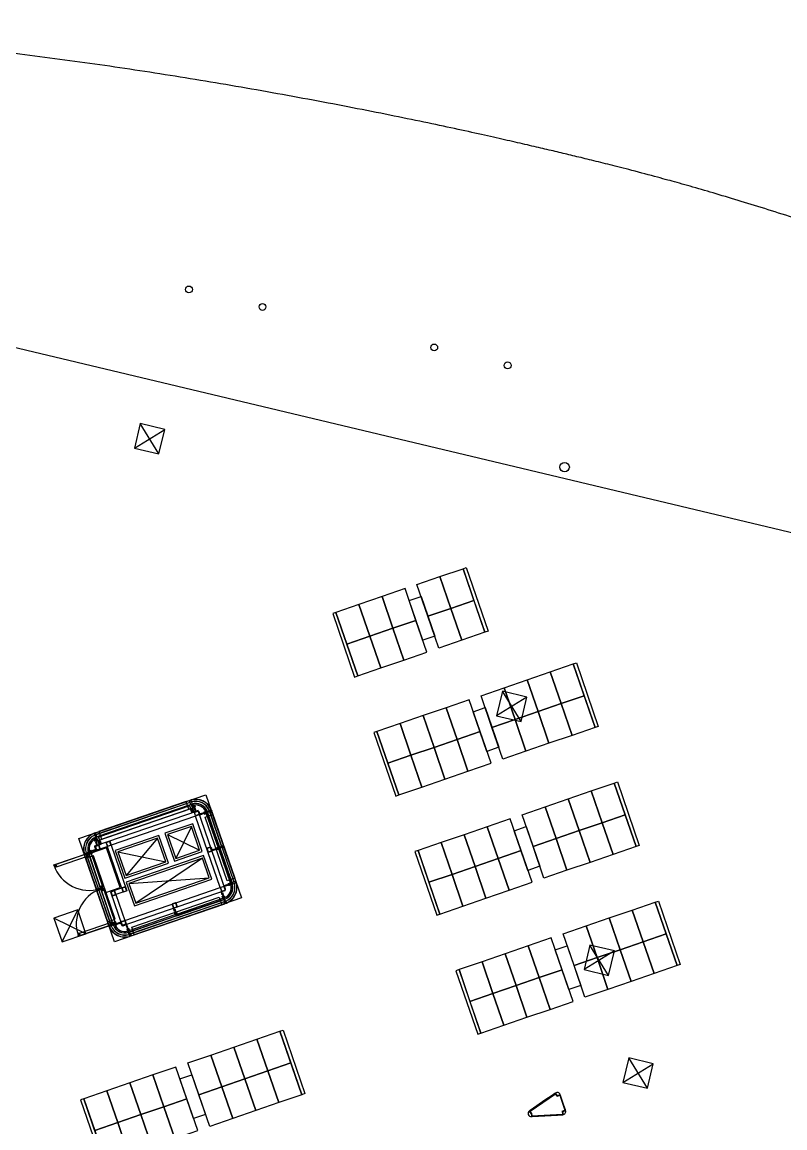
# Model space of a CAD drawing. Extents: x 809431 to 809707, y 818703 to 819368.
# Drawn here: x 809449.62 to 809467.78, y 819341.69 to 819368.03 of the extents above; entities that cross this region are included whole.
import ezdxf

# ---------------------------------------------------------------- set-up
doc = ezdxf.new("R2010")
doc.units = 0
for name, color, linetype in [('1', 7, 'Continuous'), ('A-G26_JG10-G-FramStel', 7, 'Continuous'), ('Fix Furn', 7, 'Continuous'), ('MAJ062__', 7, 'Continuous'), ('MAJ082__', 7, 'Continuous'), ('MAJ221__', 7, 'Continuous'), ('MAJ230__', 7, 'Continuous'), ('MAJ292__', 7, 'Continuous'), ('MAJ430_B', 7, 'Continuous'), ('MAJ430_R', 7, 'Continuous'), ('MAJ570__', 7, 'Continuous'), ('MAJ610__', 7, 'Continuous'), ('MAJ630__', 7, 'Continuous'), ('MAJ724__', 7, 'Continuous'), ('MAJ971__', 7, 'Continuous'), ('OTC-LTC Hatch Arrival Concourse (Circulation) O2', 7, 'Continuous')]:
    doc.layers.add(name, color=color, linetype=linetype)

# ---------------------------------------------------------------- blocks, each defined once
blk = doc.blocks.new('8-Seater')
at = {"layer": 'Fix Furn'}
for points in [[(316.683, 206.688), (316.683, 206.608), (315.083, 206.608), (315.083, 206.688)], [(315.883, 206.608), (315.883, 206.028), (315.083, 206.028), (315.083, 206.608)], [(316.683, 206.608), (316.683, 206.028), (315.883, 206.028), (315.883, 206.608)], [(315.883, 206.028), (315.883, 205.448), (315.083, 205.448), (315.083, 206.028)], [(316.683, 206.028), (316.683, 205.448), (315.883, 205.448), (315.883, 206.028)], [(315.883, 205.448), (315.883, 204.868), (315.083, 204.868), (315.083, 205.448)], [(316.683, 205.448), (316.683, 204.868), (315.883, 204.868), (315.883, 205.448)], [(315.883, 204.868), (315.883, 204.288), (315.083, 204.288), (315.083, 204.868)], [(316.683, 204.868), (316.683, 204.288), (315.883, 204.288), (315.883, 204.868)], [(316.383, 203.988), (315.383, 203.988), (315.383, 204.288), (316.383, 204.288)], [(315.883, 203.408), (315.883, 203.988), (315.083, 203.988), (315.083, 203.408)], [(316.683, 203.408), (316.683, 203.988), (315.883, 203.988), (315.883, 203.408)], [(315.883, 202.828), (315.883, 203.408), (315.083, 203.408), (315.083, 202.828)], [(316.683, 202.828), (316.683, 203.408), (315.883, 203.408), (315.883, 202.828)], [(315.883, 202.248), (315.883, 202.828), (315.083, 202.828), (315.083, 202.248)], [(316.683, 202.248), (316.683, 202.828), (315.883, 202.828), (315.883, 202.248)], [(315.883, 201.668), (315.883, 202.248), (315.083, 202.248), (315.083, 201.668)], [(316.683, 201.668), (316.683, 202.248), (315.883, 202.248), (315.883, 201.668)], [(316.683, 201.588), (316.683, 201.668), (315.083, 201.668), (315.083, 201.588)]]:
    blk.add_lwpolyline(points, close=True, dxfattribs=at)
blk = doc.blocks.new('2x5-Seater')
at = {"layer": 'Fix Furn'}
for points in [[(238.683, 161.455), (238.683, 161.375), (237.083, 161.375), (237.083, 161.455)], [(237.883, 161.375), (237.883, 160.795), (237.083, 160.795), (237.083, 161.375)], [(238.683, 161.375), (238.683, 160.795), (237.883, 160.795), (237.883, 161.375)], [(237.883, 160.795), (237.883, 160.215), (237.083, 160.215), (237.083, 160.795)], [(238.683, 160.795), (238.683, 160.215), (237.883, 160.215), (237.883, 160.795)], [(238.383, 159.915), (237.383, 159.915), (237.383, 160.215), (238.383, 160.215)], [(237.883, 159.335), (237.883, 159.915), (237.083, 159.915), (237.083, 159.335)], [(238.683, 159.335), (238.683, 159.915), (237.883, 159.915), (237.883, 159.335)], [(237.883, 158.755), (237.883, 159.335), (237.083, 159.335), (237.083, 158.755)], [(238.683, 158.755), (238.683, 159.335), (237.883, 159.335), (237.883, 158.755)], [(237.883, 158.175), (237.883, 158.755), (237.083, 158.755), (237.083, 158.175)], [(238.683, 158.175), (238.683, 158.755), (237.883, 158.755), (237.883, 158.175)], [(238.683, 158.095), (238.683, 158.175), (237.083, 158.175), (237.083, 158.095)]]:
    blk.add_lwpolyline(points, close=True, dxfattribs=at)

msp = doc.modelspace()

# ---------------------------------------------------------------- linework, layer by layer
at = {"layer": '1'}
for p, q in [((809461.718, 819342.088), (809462.32, 819342.501)), ((809462.32, 819342.501), (809462.329, 819342.506)), ((809462.359, 819342.445), (809462.32, 819342.501)), ((809462.326, 819342.492), (809462.341, 819342.47)), ((809462.362, 819342.457), (809462.329, 819342.506)), ((809462.359, 819342.445), (809462.422, 819342.467)), ((809462.362, 819342.457), (809462.419, 819342.476)), ((809462.385, 819342.465), (809462.377, 819342.462)), ((809462.385, 819342.465), (809462.377, 819342.462)), ((809462.411, 819342.474), (809462.419, 819342.476)), ((809462.411, 819342.474), (809462.419, 819342.476)), ((809462.422, 819342.467), (809462.419, 819342.476)), ((809462.422, 819342.467), (809462.546, 819342.108)), ((809461.718, 819342.088), (809461.71, 819342.082)), ((809461.744, 819342.033), (809461.71, 819342.082)), ((809461.754, 819342.036), (809461.718, 819342.088)), ((809461.744, 819342.033), (809461.748, 819341.973)), ((809461.758, 819341.973), (809461.748, 819341.973)), ((809461.754, 819342.036), (809461.758, 819341.973)), ((809461.758, 819341.973), (809462.486, 819342.018)), ((809462.482, 819342.086), (809462.546, 819342.108)), ((809462.482, 819342.086), (809462.486, 819342.018)), ((809462.486, 819342.018), (809462.496, 819342.019)), ((809462.493, 819342.079), (809462.549, 819342.098)), ((809462.493, 819342.079), (809462.496, 819342.019)), ((809462.494, 819342.056), (809462.496, 819342.03)), ((809462.515, 819342.086), (809462.507, 819342.084)), ((809462.515, 819342.086), (809462.507, 819342.084)), ((809462.515, 819342.086), (809462.539, 819342.095)), ((809462.542, 819342.096), (809462.549, 819342.098)), ((809462.542, 819342.096), (809462.549, 819342.098)), ((809462.542, 819342.096), (809462.549, 819342.098)), ((809462.542, 819342.096), (809462.549, 819342.098)), ((809462.546, 819342.108), (809462.549, 819342.098))]:
    msp.add_line(p, q, dxfattribs=at)
for points in [[(809462.304, 819342.507), (809462.217, 819342.448), (809462.093, 819342.363), (809461.718, 819342.106), (809461.71, 819342.1), (809461.702, 819342.094)], [(809462.32, 819342.519), (809462.311, 819342.513), (809462.304, 819342.507)], [(809462.564, 819342.103), (809462.56, 819342.114), (809462.557, 819342.122), (809462.523, 819342.221), (809462.474, 819342.363), (809462.44, 819342.462), (809462.437, 819342.471), (809462.433, 819342.481)], [(809461.749, 819341.958), (809461.76, 819341.958), (809461.769, 819341.959), (809462.223, 819341.987), (809462.372, 819341.996), (809462.477, 819342.003), (809462.486, 819342.003), (809462.497, 819342.004)]]:
    msp.add_lwpolyline(points, dxfattribs=at)
for centre, start, end in [((809462.362, 819342.457), 19, 124.466), ((809461.744, 819342.033), 124.4657, 199), ((809461.744, 819342.033), 199, 273.5343), ((809462.493, 819342.079), 273.534, 19)]:
    msp.add_arc(centre, 0.075, start, end, dxfattribs=at)
at = {"layer": 'A-G26_JG10-G-FramStel'}
for points in [[(809453.749, 819349.129), (809453.724, 819349.199)], [(809453.755, 819349.131), (809453.73, 819349.201)], [(809453.732, 819349.215), (809453.803, 819349.24)], [(809453.734, 819349.209), (809453.805, 819349.234)], [(809453.833, 819349.151), (809453.763, 819349.127)], [(809453.836, 819349.145), (809453.765, 819349.121)], [(809453.813, 819349.23), (809453.837, 819349.159)], [(809453.819, 819349.232), (809453.843, 819349.161)], [(809451.361, 819348.385), (809451.385, 819348.315)], [(809451.367, 819348.388), (809451.391, 819348.317)], [(809451.439, 819348.426), (809451.368, 819348.401)], [(809451.441, 819348.42), (809451.37, 819348.396)], [(809451.399, 819348.313), (809451.47, 819348.337)], [(809451.401, 819348.307), (809451.472, 819348.331)], [(809451.474, 819348.345), (809451.449, 819348.416)], [(809451.48, 819348.347), (809451.455, 819348.418)], [(809451.622, 819348.475), (809451.646, 819348.405)], [(809451.628, 819348.477), (809451.652, 819348.407)], [(809451.7, 819348.516), (809451.629, 819348.491)], [(809451.702, 819348.51), (809451.631, 819348.485)], [(809451.66, 819348.403), (809451.731, 819348.427)], [(809451.662, 819348.397), (809451.733, 819348.421)], [(809451.735, 819348.435), (809451.71, 819348.506)], [(809451.741, 819348.437), (809451.716, 819348.508)], [(809454.022, 819348.334), (809454.047, 819348.264)], [(809454.028, 819348.336), (809454.053, 819348.266)], [(809454.101, 819348.375), (809454.03, 819348.35)], [(809454.103, 819348.369), (809454.032, 819348.344)], [(809454.061, 819348.262), (809454.131, 819348.286)], [(809454.063, 819348.256), (809454.133, 819348.28)], [(809454.135, 819348.294), (809454.111, 819348.365)], [(809454.141, 819348.296), (809454.117, 819348.367)], [(809451.735, 819347.298), (809451.759, 819347.227)], [(809451.741, 819347.3), (809451.765, 819347.229)], [(809451.814, 819347.338), (809451.743, 819347.314)], [(809451.816, 819347.333), (809451.745, 819347.308)], [(809451.773, 819347.226), (809451.844, 819347.25)], [(809451.775, 819347.22), (809451.846, 819347.244)], [(809451.848, 819347.258), (809451.824, 819347.329)], [(809451.854, 819347.26), (809451.83, 819347.331)], [(809451.996, 819347.388), (809452.02, 819347.317)], [(809452.002, 819347.39), (809452.026, 819347.319)], [(809452.075, 819347.428), (809452.004, 819347.404)], [(809452.077, 819347.422), (809452.006, 819347.398)], [(809452.034, 819347.315), (809452.105, 819347.34)], [(809452.036, 819347.309), (809452.107, 819347.334)], [(809452.109, 819347.348), (809452.085, 819347.418)], [(809452.115, 819347.35), (809452.091, 819347.421)], [(809454.343, 819347.403), (809454.367, 819347.332)], [(809454.349, 819347.405), (809454.373, 819347.334)], [(809454.422, 819347.443), (809454.351, 819347.419)], [(809454.424, 819347.437), (809454.353, 819347.413)], [(809454.381, 819347.33), (809454.452, 819347.355)], [(809454.383, 819347.324), (809454.454, 819347.349)], [(809454.456, 819347.363), (809454.432, 819347.433)], [(809454.462, 819347.365), (809454.438, 819347.435)], [(809453.194, 819347.007), (809453.219, 819346.937)], [(809453.2, 819347.009), (809453.225, 819346.939)], [(809453.273, 819347.048), (809453.202, 819347.023)], [(809453.275, 819347.042), (809453.204, 819347.017)], [(809453.233, 819346.935), (809453.303, 819346.959)], [(809453.235, 819346.929), (809453.305, 819346.953)], [(809453.307, 819346.967), (809453.283, 819347.038)], [(809453.313, 819346.969), (809453.289, 819347.04)], [(809452.004, 819346.518), (809451.979, 819346.589)], [(809452.01, 819346.52), (809451.985, 819346.591)], [(809451.987, 819346.605), (809452.058, 819346.629)], [(809451.989, 819346.599), (809452.06, 819346.623)], [(809452.088, 819346.541), (809452.018, 819346.516)], [(809452.09, 819346.535), (809452.02, 819346.51)], [(809452.068, 819346.619), (809452.092, 819346.549)], [(809452.074, 819346.622), (809452.098, 819346.551)]]:
    msp.add_lwpolyline(points, dxfattribs=at)
for centre, radius, start, end in [((809453.736, 819349.203), 0.0126, 109, 199), ((809453.736, 819349.203), 0.0063, 109, 199), ((809453.761, 819349.133), 0.0126, 199, 289), ((809453.761, 819349.133), 0.0063, 199, 289), ((809453.807, 819349.228), 0.0126, 19, 109), ((809453.807, 819349.228), 0.0063, 19, 109), ((809453.831, 819349.157), 0.0063, 289, 19), ((809453.831, 819349.157), 0.0126, 289, 19), ((809451.704, 819348.504), 0.0126, 19, 109), ((809451.373, 819348.39), 0.0126, 109, 199), ((809451.373, 819348.39), 0.0063, 109, 199), ((809451.397, 819348.319), 0.0126, 199, 289), ((809451.397, 819348.319), 0.0063, 199, 289), ((809451.443, 819348.414), 0.0126, 19, 109), ((809451.443, 819348.414), 0.0063, 19, 109), ((809451.468, 819348.343), 0.0063, 289, 19), ((809451.468, 819348.343), 0.0126, 289, 19), ((809451.634, 819348.479), 0.0126, 109, 199), ((809451.634, 819348.479), 0.0063, 109, 199), ((809451.658, 819348.409), 0.0126, 199, 289), ((809451.658, 819348.409), 0.0063, 199, 289), ((809451.704, 819348.504), 0.0063, 19, 109), ((809451.729, 819348.433), 0.0063, 289, 19), ((809451.729, 819348.433), 0.0126, 289, 19), ((809454.034, 819348.338), 0.0126, 109, 199), ((809454.034, 819348.338), 0.0063, 109, 199), ((809454.059, 819348.268), 0.0126, 199, 289), ((809454.059, 819348.268), 0.0063, 199, 289), ((809454.105, 819348.363), 0.0126, 19, 109), ((809454.105, 819348.363), 0.0063, 19, 109), ((809454.129, 819348.292), 0.0063, 289, 19), ((809454.129, 819348.292), 0.0126, 289, 19), ((809451.747, 819347.302), 0.0126, 109, 199), ((809451.747, 819347.302), 0.0063, 109, 199), ((809451.771, 819347.231), 0.0126, 199, 289), ((809451.771, 819347.231), 0.0063, 199, 289), ((809451.818, 819347.327), 0.0126, 19, 109), ((809451.818, 819347.327), 0.0063, 19, 109), ((809451.842, 819347.256), 0.0063, 289, 19), ((809451.842, 819347.256), 0.0126, 289, 19), ((809452.008, 819347.392), 0.0126, 109, 199), ((809452.008, 819347.392), 0.0063, 109, 199), ((809452.032, 819347.321), 0.0126, 199, 289), ((809452.032, 819347.321), 0.0063, 199, 289), ((809452.079, 819347.416), 0.0126, 19, 109), ((809452.079, 819347.416), 0.0063, 19, 109), ((809452.103, 819347.346), 0.0063, 289, 19), ((809452.103, 819347.346), 0.0126, 289, 19), ((809454.355, 819347.407), 0.0126, 109, 199), ((809454.355, 819347.407), 0.0063, 109, 199), ((809454.379, 819347.336), 0.0126, 199, 289), ((809454.379, 819347.336), 0.0063, 199, 289), ((809454.426, 819347.431), 0.0126, 19, 109), ((809454.426, 819347.431), 0.0063, 19, 109), ((809454.45, 819347.361), 0.0063, 289, 19), ((809454.45, 819347.361), 0.0126, 289, 19), ((809453.206, 819347.011), 0.0126, 109, 199), ((809453.206, 819347.011), 0.0063, 109, 199), ((809453.23, 819346.941), 0.0126, 199, 289), ((809453.23, 819346.941), 0.0063, 199, 289), ((809453.277, 819347.036), 0.0126, 19, 109), ((809453.277, 819347.036), 0.0063, 19, 109), ((809453.301, 819346.965), 0.0063, 289, 19), ((809453.301, 819346.965), 0.0126, 289, 19), ((809451.991, 819346.593), 0.0126, 109, 199), ((809451.991, 819346.593), 0.0063, 109, 199), ((809452.015, 819346.522), 0.0126, 199, 289), ((809452.015, 819346.522), 0.0063, 199, 289), ((809452.062, 819346.617), 0.0126, 19, 109), ((809452.062, 819346.617), 0.0063, 19, 109), ((809452.086, 819346.547), 0.0063, 289, 19), ((809452.086, 819346.547), 0.0126, 289, 19)]:
    msp.add_arc(centre, radius, start, end, dxfattribs=at)
at = {"layer": 'MAJ062__'}
msp.add_line((809450.716, 819348.003), (809450.716, 819348.003), dxfattribs=at)
at = {"layer": 'MAJ082__'}
msp.add_lwpolyline([(809454.001, 819349.625), (809454.847, 819347.167), (809451.822, 819346.125), (809450.975, 819348.583)], close=True, dxfattribs=at)
at = {"layer": 'MAJ221__'}
for p, q in [((809453.653, 819348.871), (809453.282, 819348.108)), ((809452.85, 819348.594), (809452.1, 819347.701)), ((809453.086, 819348.676), (809453.849, 819348.304)), ((809451.904, 819348.269), (809453.045, 819348.027)), ((809453.914, 819348.115), (809452.328, 819347.04)), ((809452.165, 819347.512), (809454.077, 819347.642))]:
    msp.add_line(p, q, dxfattribs=at)
at = {"layer": 'MAJ230__'}
msp.add_line((809482.498, 819352.397), (809434.723, 819363.79), dxfattribs=at)
at = {"layer": 'MAJ292__'}
for p, q in [((809451.433, 819348.635), (809453.608, 819349.384)), ((809453.613, 819349.37), (809451.438, 819348.621)), ((809453.615, 819349.365), (809451.44, 819348.616)), ((809453.608, 819349.384), (809453.65, 819349.399)), ((809453.65, 819349.399), (809453.683, 819349.304)), ((809453.66, 819349.402), (809453.684, 819349.331)), ((809453.67, 819349.383), (809453.664, 819349.4)), ((809453.687, 819349.332), (809453.671, 819349.38)), ((809453.684, 819349.331), (809453.687, 819349.332)), ((809453.683, 819349.304), (809451.423, 819348.526)), ((809453.64, 819349.292), (809451.465, 819348.544)), ((809453.64, 819349.29), (809451.466, 819348.541)), ((809453.739, 819349.248), (809453.749, 819349.252)), ((809454.038, 819349.21), (809453.967, 819349.185)), ((809453.967, 819349.185), (809453.968, 819349.182)), ((809453.968, 819349.182), (809454.036, 819349.206)), ((809454.006, 819349.195), (809454.294, 819348.36)), ((809454.036, 819349.206), (809454.324, 819348.37)), ((809454.328, 819348.368), (809454.038, 819349.21)), ((809451.385, 819348.597), (809451.379, 819348.613)), ((809451.381, 819348.617), (809451.406, 819348.546)), ((809451.403, 819348.546), (809451.386, 819348.594)), ((809451.391, 819348.621), (809451.433, 819348.635)), ((809451.423, 819348.526), (809451.391, 819348.621)), ((809451.406, 819348.546), (809451.403, 819348.546)), ((809451.389, 819348.303), (809451.397, 819348.279)), ((809451.413, 819348.448), (809451.404, 819348.444)), ((809451.484, 819348.335), (809451.492, 819348.312)), ((809454.324, 819348.37), (809454.256, 819348.347)), ((809454.256, 819348.347), (809454.257, 819348.344)), ((809454.257, 819348.344), (809454.328, 819348.368)), ((809454.26, 819348.334), (809454.331, 819348.359)), ((809454.261, 819348.331), (809454.26, 819348.334)), ((809454.329, 819348.355), (809454.261, 819348.331)), ((809454.299, 819348.344), (809454.587, 819347.509)), ((809454.617, 819347.519), (809454.329, 819348.355)), ((809454.331, 819348.359), (809454.621, 819347.517)), ((809450.38, 819347.953), (809451.221, 819348.243)), ((809451.188, 819348.228), (809450.384, 819347.951)), ((809450.443, 819347.909), (809451.207, 819348.172)), ((809451.207, 819348.172), (809451.188, 819348.228)), ((809451.219, 819348.239), (809451.191, 819348.229)), ((809451.202, 819348.233), (809451.22, 819348.239)), ((809451.491, 819347.391), (809451.202, 819348.233)), ((809451.221, 819348.236), (809451.205, 819348.231)), ((809451.205, 819348.231), (809451.215, 819348.203)), ((809451.215, 819348.216), (809451.211, 819348.226)), ((809451.216, 819348.228), (809451.219, 819348.218)), ((809451.216, 819348.2), (809451.493, 819347.395)), ((809451.22, 819348.218), (809451.217, 819348.228)), ((809451.225, 819348.224), (809451.219, 819348.239)), ((809451.22, 819348.239), (809451.221, 819348.236)), ((809451.221, 819348.243), (809451.227, 819348.225)), ((809451.221, 819348.23), (809451.225, 819348.22)), ((809451.227, 819348.225), (809451.225, 819348.224)), ((809451.226, 819348.219), (809451.284, 819348.239)), ((809451.286, 819348.234), (809451.228, 819348.215)), ((809451.228, 819348.214), (809451.286, 819348.234)), ((809451.288, 819348.229), (809451.23, 819348.209)), ((809451.535, 819347.454), (809451.272, 819348.219)), ((809451.284, 819348.239), (809451.286, 819348.234)), ((809451.286, 819348.234), (809451.288, 819348.229)), ((809450.386, 819347.935), (809450.38, 819347.953)), ((809450.384, 819347.951), (809450.387, 819347.952)), ((809450.387, 819347.951), (809450.384, 819347.95)), ((809450.384, 819347.95), (809450.384, 819347.951)), ((809450.384, 819347.951), (809450.389, 819347.936)), ((809450.389, 819347.936), (809450.386, 819347.935)), ((809450.391, 819347.92), (809450.386, 819347.935)), ((809450.406, 819347.901), (809450.389, 819347.951)), ((809450.39, 819347.951), (809450.406, 819347.902)), ((809450.391, 819347.92), (809450.398, 819347.922)), ((809450.407, 819347.902), (809450.396, 819347.934)), ((809450.397, 819347.937), (809450.434, 819347.949)), ((809450.434, 819347.948), (809450.397, 819347.936)), ((809450.397, 819347.934), (809450.408, 819347.902)), ((809450.408, 819347.902), (809450.398, 819347.931)), ((809450.41, 819347.903), (809450.4, 819347.931)), ((809450.401, 819347.937), (809450.429, 819347.947)), ((809450.402, 819347.935), (809450.43, 819347.944)), ((809450.406, 819347.902), (809450.406, 819347.901)), ((809450.408, 819347.902), (809450.407, 819347.902)), ((809450.442, 819347.911), (809450.413, 819347.902)), ((809450.443, 819347.909), (809450.414, 819347.899)), ((809450.433, 819347.943), (809450.443, 819347.914)), ((809450.434, 819347.949), (809450.434, 819347.948)), ((809450.436, 819347.944), (809450.446, 819347.915)), ((809454.549, 819347.496), (809454.617, 819347.519)), ((809454.55, 819347.493), (809454.549, 819347.496)), ((809454.621, 819347.517), (809454.55, 819347.493)), ((809451.509, 819347.398), (809451.491, 819347.391)), ((809451.493, 819347.395), (809451.492, 819347.399)), ((809451.493, 819347.401), (809451.542, 819347.418)), ((809451.493, 819347.395), (809451.508, 819347.4)), ((809451.493, 819347.399), (809451.494, 819347.396)), ((809451.494, 819347.396), (809451.493, 819347.395)), ((809451.543, 819347.417), (809451.494, 819347.4)), ((809451.495, 819347.446), (809451.496, 819347.446)), ((809451.508, 819347.409), (809451.495, 819347.446)), ((809451.513, 819347.388), (809451.495, 819347.382)), ((809451.495, 819347.382), (809451.784, 819346.541)), ((809451.496, 819347.446), (809451.509, 819347.409)), ((809451.507, 819347.413), (809451.498, 819347.441)), ((809451.498, 819347.38), (809451.514, 819347.385)), ((809451.499, 819347.38), (809451.498, 819347.38)), ((809451.498, 819347.38), (809451.5, 819347.377)), ((809451.775, 819346.576), (809451.498, 819347.38)), ((809451.501, 819347.377), (809451.499, 819347.38)), ((809451.51, 819347.414), (809451.5, 819347.442)), ((809451.501, 819347.448), (809451.529, 819347.457)), ((809451.501, 819347.445), (809451.53, 819347.455)), ((809451.551, 819347.393), (809451.502, 819347.376)), ((809451.502, 819347.376), (809451.551, 819347.392)), ((809451.508, 819347.4), (809451.509, 819347.398)), ((809451.524, 819347.403), (809451.509, 819347.398)), ((809451.51, 819347.408), (809451.542, 819347.419)), ((809451.542, 819347.418), (809451.51, 819347.407)), ((809451.541, 819347.422), (809451.513, 819347.412)), ((809451.528, 819347.393), (809451.513, 819347.388)), ((809451.514, 819347.385), (809451.513, 819347.388)), ((809451.542, 819347.419), (809451.514, 819347.41)), ((809451.518, 819347.379), (809451.531, 819347.342)), ((809451.551, 819347.392), (809451.519, 819347.381)), ((809451.532, 819347.342), (809451.519, 819347.379)), ((809451.52, 819347.38), (809451.552, 819347.391)), ((809451.52, 819347.375), (809451.53, 819347.347)), ((809451.524, 819347.403), (809451.522, 819347.41)), ((809451.552, 819347.391), (809451.523, 819347.381)), ((809451.523, 819347.376), (809451.532, 819347.347)), ((809451.553, 819347.389), (809451.524, 819347.379)), ((809451.528, 819347.393), (809451.53, 819347.386)), ((809451.531, 819347.342), (809451.532, 819347.342)), ((809451.533, 819347.453), (809451.543, 819347.425)), ((809451.535, 819347.454), (809451.545, 819347.426)), ((809451.536, 819347.346), (809451.564, 819347.356)), ((809451.536, 819347.344), (809451.565, 819347.353)), ((809451.542, 819347.419), (809451.542, 819347.418)), ((809451.542, 819347.418), (809451.543, 819347.417)), ((809451.551, 819347.392), (809451.551, 819347.393)), ((809451.552, 819347.391), (809451.551, 819347.392)), ((809451.566, 819347.359), (809451.556, 819347.387)), ((809451.568, 819347.36), (809451.558, 819347.388)), ((809451.568, 819347.36), (809451.831, 819346.595)), ((809451.731, 819347.31), (809451.723, 819347.334)), ((809451.825, 819347.343), (809451.817, 819347.366)), ((809454.417, 819347.204), (809454.42, 819347.205)), ((809454.441, 819347.133), (809454.417, 819347.204)), ((809454.42, 819347.205), (809454.443, 819347.137)), ((809454.418, 819347.162), (809453.298, 819346.776)), ((809453.283, 819346.771), (809452.163, 819346.385)), ((809450.964, 819346.255), (809451.806, 819346.545)), ((809451.771, 819346.536), (809450.966, 819346.259)), ((809450.987, 819346.329), (809451.752, 819346.592)), ((809451.752, 819346.592), (809451.771, 819346.536)), ((809451.802, 819346.547), (809451.774, 819346.537)), ((809451.786, 819346.544), (809451.776, 819346.573)), ((809451.784, 819346.562), (809451.788, 819346.552)), ((809451.784, 819346.541), (809451.802, 819346.547)), ((809451.801, 819346.55), (809451.786, 819346.544)), ((809451.792, 819346.553), (809451.789, 819346.563)), ((809451.79, 819346.564), (809451.793, 819346.554)), ((809451.85, 819346.597), (809451.792, 819346.577)), ((809451.793, 819346.572), (809451.851, 819346.592)), ((809451.852, 819346.591), (809451.794, 819346.571)), ((809451.795, 819346.566), (809451.853, 819346.586)), ((809451.798, 819346.555), (809451.795, 819346.565)), ((809451.8, 819346.563), (809451.797, 819346.562)), ((809451.797, 819346.562), (809451.802, 819346.547)), ((809451.806, 819346.545), (809451.8, 819346.563)), ((809451.802, 819346.547), (809451.801, 819346.55)), ((809451.851, 819346.592), (809451.85, 819346.597)), ((809451.853, 819346.586), (809451.852, 819346.591)), ((809452.138, 819346.419), (809452.135, 819346.418)), ((809452.135, 819346.418), (809452.159, 819346.35)), ((809452.163, 819346.348), (809452.138, 819346.419)), ((809450.953, 819346.312), (809450.97, 819346.262)), ((809450.954, 819346.312), (809450.953, 819346.312)), ((809450.953, 819346.288), (809450.96, 819346.291)), ((809450.953, 819346.288), (809450.958, 819346.273)), ((809450.955, 819346.312), (809450.954, 819346.312)), ((809450.954, 819346.312), (809450.965, 819346.28)), ((809450.971, 819346.263), (809450.954, 819346.312)), ((809450.966, 819346.28), (809450.955, 819346.312)), ((809450.955, 819346.312), (809450.965, 819346.284)), ((809450.987, 819346.329), (809450.958, 819346.319)), ((809450.958, 819346.313), (809450.967, 819346.285)), ((809450.961, 819346.274), (809450.958, 819346.273)), ((809450.958, 819346.273), (809450.964, 819346.255)), ((809450.988, 819346.326), (809450.959, 819346.316)), ((809450.966, 819346.259), (809450.961, 819346.274)), ((809450.969, 819346.261), (809450.966, 819346.26)), ((809450.966, 819346.26), (809450.966, 819346.259)), ((809450.966, 819346.259), (809450.97, 819346.26)), ((809451.004, 819346.292), (809450.967, 819346.28)), ((809450.968, 819346.279), (809451.005, 819346.291)), ((809450.971, 819346.283), (809450.999, 819346.293)), ((809450.971, 819346.281), (809451, 819346.291)), ((809451, 819346.296), (809450.991, 819346.325)), ((809451.003, 819346.297), (809450.993, 819346.325)), ((809451.005, 819346.291), (809451.004, 819346.292))]:
    msp.add_line(p, q, dxfattribs=at)
for points in [[(809453.528, 819349.462), (809451.448, 819348.746), (809451.51, 819348.565), (809453.591, 819349.281)], [(809453.414, 819349.301), (809453.433, 819349.308), (809453.431, 819349.313), (809453.412, 819349.307)], [(809453.418, 819349.312), (809453.419, 819349.309), (809453.425, 819349.311), (809453.424, 819349.314)], [(809453.462, 819349.317), (809453.481, 819349.324), (809453.479, 819349.33), (809453.46, 819349.323)], [(809453.465, 819349.328), (809453.466, 819349.325), (809453.472, 819349.327), (809453.471, 819349.33)], [(809453.509, 819349.334), (809453.528, 819349.34), (809453.526, 819349.346), (809453.507, 819349.339)], [(809453.513, 819349.345), (809453.514, 819349.342), (809453.519, 819349.344), (809453.518, 819349.346)], [(809453.556, 819349.35), (809453.575, 819349.357), (809453.573, 819349.362), (809453.554, 819349.356)], [(809453.56, 819349.361), (809453.561, 819349.358), (809453.567, 819349.36), (809453.566, 819349.363)], [(809453.608, 819349.384), (809453.65, 819349.399), (809453.683, 819349.304), (809453.64, 819349.29)], [(809453.612, 819349.382), (809453.649, 819349.395), (809453.679, 819349.306), (809453.642, 819349.293)], [(809454.467, 819347.352), (809453.815, 819349.245), (809451.355, 819348.398), (809451.388, 819348.302), (809451.649, 819348.391), (809451.991, 819347.401), (809451.73, 819347.311), (809452.007, 819346.505)], [(809454.339, 819347.415), (809453.753, 819349.117), (809451.745, 819348.425), (809452.119, 819347.338), (809451.858, 819347.248), (809452.07, 819346.633)], [(809452.658, 819349.041), (809452.677, 819349.047), (809452.675, 819349.053), (809452.656, 819349.046)], [(809452.662, 819349.052), (809452.663, 819349.049), (809452.668, 819349.051), (809452.667, 819349.053)], [(809452.705, 819349.057), (809452.724, 819349.064), (809452.722, 819349.069), (809452.703, 819349.063)], [(809452.709, 819349.068), (809452.71, 819349.065), (809452.716, 819349.067), (809452.715, 819349.07)], [(809452.753, 819349.073), (809452.771, 819349.08), (809452.769, 819349.085), (809452.751, 819349.079)], [(809452.756, 819349.084), (809452.757, 819349.081), (809452.763, 819349.083), (809452.762, 819349.086)], [(809452.8, 819349.09), (809452.819, 819349.096), (809452.817, 819349.102), (809452.798, 819349.095)], [(809452.803, 819349.1), (809452.804, 819349.098), (809452.81, 819349.099), (809452.809, 819349.102)], [(809452.847, 819349.106), (809452.866, 819349.112), (809452.864, 819349.118), (809452.845, 819349.112)], [(809452.851, 819349.117), (809452.852, 819349.114), (809452.857, 819349.116), (809452.856, 819349.119)], [(809452.894, 819349.122), (809452.913, 819349.129), (809452.911, 819349.134), (809452.892, 819349.128)], [(809452.898, 819349.133), (809452.899, 819349.13), (809452.905, 819349.132), (809452.904, 819349.135)], [(809452.942, 819349.138), (809452.961, 819349.145), (809452.959, 819349.151), (809452.94, 819349.144)], [(809452.945, 819349.149), (809452.946, 819349.146), (809452.952, 819349.148), (809452.951, 819349.151)], [(809452.989, 819349.155), (809453.008, 819349.161), (809453.006, 819349.167), (809452.987, 819349.16)], [(809452.993, 819349.165), (809452.994, 819349.163), (809452.999, 819349.165), (809452.998, 819349.167)], [(809453.036, 819349.171), (809453.055, 819349.177), (809453.053, 819349.183), (809453.034, 819349.177)], [(809453.04, 819349.182), (809453.041, 819349.179), (809453.047, 819349.181), (809453.046, 819349.184)], [(809453.083, 819349.187), (809453.102, 819349.194), (809453.1, 819349.199), (809453.082, 819349.193)], [(809453.087, 819349.198), (809453.088, 819349.195), (809453.094, 819349.197), (809453.093, 819349.2)], [(809453.131, 819349.204), (809453.15, 819349.21), (809453.148, 819349.216), (809453.129, 819349.209)], [(809453.134, 819349.214), (809453.135, 819349.211), (809453.141, 819349.213), (809453.14, 819349.216)], [(809453.178, 819349.22), (809453.197, 819349.226), (809453.195, 819349.232), (809453.176, 819349.225)], [(809453.182, 819349.231), (809453.183, 819349.228), (809453.188, 819349.23), (809453.187, 819349.233)], [(809453.225, 819349.236), (809453.244, 819349.243), (809453.242, 819349.248), (809453.223, 819349.242)], [(809453.229, 819349.247), (809453.23, 819349.244), (809453.236, 819349.246), (809453.235, 819349.249)], [(809453.273, 819349.252), (809453.291, 819349.259), (809453.29, 819349.265), (809453.271, 819349.258)], [(809453.276, 819349.263), (809453.277, 819349.26), (809453.283, 819349.262), (809453.282, 819349.265)], [(809453.32, 819349.269), (809453.339, 819349.275), (809453.337, 819349.281), (809453.318, 819349.274)], [(809453.324, 819349.279), (809453.325, 819349.277), (809453.33, 819349.279), (809453.329, 819349.281)], [(809453.367, 819349.285), (809453.386, 819349.291), (809453.384, 819349.297), (809453.365, 819349.291)], [(809453.371, 819349.296), (809453.372, 819349.293), (809453.377, 819349.295), (809453.376, 819349.298)], [(809453.7, 819349.24), (809453.685, 819349.283), (809453.68, 819349.281), (809453.693, 819349.243), (809453.656, 819349.23), (809453.643, 819349.268), (809453.638, 819349.266), (809453.652, 819349.224)], [(809453.711, 819349.208), (809453.664, 819349.192), (809453.652, 819349.224), (809453.7, 819349.24)], [(809453.856, 819349.151), (809453.927, 819349.175), (809453.93, 819349.167), (809453.851, 819349.14), (809453.821, 819349.225), (809453.83, 819349.228)], [(809453.992, 819349.22), (809453.991, 819349.225), (809453.948, 819349.21), (809453.953, 819349.196), (809453.872, 819349.168), (809453.875, 819349.158), (809453.957, 819349.186), (809453.964, 819349.163), (809454.007, 819349.178), (809454.005, 819349.182), (809453.967, 819349.169), (809453.954, 819349.207)], [(809454.164, 819349.152), (809454.685, 819347.64), (809454.503, 819347.577), (809453.982, 819349.09)], [(809451.902, 819348.78), (809451.92, 819348.787), (809451.919, 819348.792), (809451.9, 819348.786)], [(809451.905, 819348.791), (809451.906, 819348.788), (809451.912, 819348.79), (809451.911, 819348.793)], [(809451.949, 819348.797), (809451.968, 819348.803), (809451.966, 819348.809), (809451.947, 819348.802)], [(809451.953, 819348.807), (809451.954, 819348.805), (809451.959, 819348.806), (809451.958, 819348.809)], [(809451.996, 819348.813), (809452.015, 819348.819), (809452.013, 819348.825), (809451.994, 819348.819)], [(809452, 819348.824), (809452.001, 819348.821), (809452.006, 819348.823), (809452.005, 819348.826)], [(809452.043, 819348.829), (809452.062, 819348.836), (809452.06, 819348.841), (809452.041, 819348.835)], [(809452.047, 819348.84), (809452.048, 819348.837), (809452.054, 819348.839), (809452.053, 819348.842)], [(809452.091, 819348.845), (809452.11, 819348.852), (809452.108, 819348.858), (809452.089, 819348.851)], [(809452.094, 819348.856), (809452.095, 819348.853), (809452.101, 819348.855), (809452.1, 819348.858)], [(809452.138, 819348.862), (809452.157, 819348.868), (809452.155, 819348.874), (809452.136, 819348.867)], [(809452.142, 819348.872), (809452.143, 819348.87), (809452.148, 819348.872), (809452.147, 819348.874)], [(809452.185, 819348.878), (809452.204, 819348.884), (809452.202, 819348.89), (809452.183, 819348.884)], [(809452.189, 819348.889), (809452.19, 819348.886), (809452.196, 819348.888), (809452.195, 819348.891)], [(809452.232, 819348.894), (809452.251, 819348.901), (809452.249, 819348.906), (809452.231, 819348.9)], [(809452.236, 819348.905), (809452.237, 819348.902), (809452.243, 819348.904), (809452.242, 819348.907)], [(809452.28, 819348.911), (809452.299, 819348.917), (809452.297, 819348.923), (809452.278, 819348.916)], [(809452.283, 819348.921), (809452.284, 819348.918), (809452.29, 819348.92), (809452.289, 819348.923)], [(809452.327, 819348.927), (809452.346, 819348.933), (809452.344, 819348.939), (809452.325, 819348.932)], [(809452.331, 819348.938), (809452.332, 819348.935), (809452.337, 819348.937), (809452.336, 819348.94)], [(809452.374, 819348.943), (809452.393, 819348.95), (809452.391, 819348.955), (809452.372, 819348.949)], [(809452.378, 819348.954), (809452.379, 819348.951), (809452.385, 819348.953), (809452.384, 819348.956)], [(809452.422, 819348.959), (809452.441, 819348.966), (809452.439, 819348.972), (809452.42, 819348.965)], [(809452.425, 819348.97), (809452.426, 819348.967), (809452.432, 819348.969), (809452.431, 819348.972)], [(809452.469, 819348.976), (809452.488, 819348.982), (809452.486, 819348.988), (809452.467, 819348.981)], [(809452.473, 819348.986), (809452.474, 819348.984), (809452.479, 819348.986), (809452.478, 819348.988)], [(809452.516, 819348.992), (809452.535, 819348.998), (809452.533, 819349.004), (809452.514, 819348.998)], [(809452.52, 819349.003), (809452.521, 819349), (809452.526, 819349.002), (809452.526, 819349.005)], [(809452.563, 819349.008), (809452.582, 819349.015), (809452.58, 819349.02), (809452.561, 819349.014)], [(809452.567, 819349.019), (809452.568, 819349.016), (809452.574, 819349.018), (809452.573, 819349.021)], [(809452.611, 819349.024), (809452.63, 819349.031), (809452.628, 819349.037), (809452.609, 819349.03)], [(809452.614, 819349.035), (809452.615, 819349.032), (809452.621, 819349.034), (809452.62, 819349.037)], [(809451.391, 819348.621), (809451.433, 819348.635), (809451.466, 819348.541), (809451.423, 819348.526)], [(809451.395, 819348.619), (809451.431, 819348.632), (809451.462, 819348.543), (809451.425, 819348.53)], [(809451.45, 819348.465), (809451.435, 819348.508), (809451.44, 819348.509), (809451.453, 819348.472), (809451.491, 819348.485), (809451.477, 819348.522), (809451.482, 819348.524), (809451.497, 819348.482)], [(809451.476, 819348.634), (809451.495, 819348.64), (809451.493, 819348.646), (809451.474, 819348.639)], [(809451.48, 819348.645), (809451.481, 819348.642), (809451.486, 819348.644), (809451.485, 819348.647)], [(809451.523, 819348.65), (809451.542, 819348.657), (809451.54, 819348.662), (809451.521, 819348.656)], [(809451.527, 819348.661), (809451.528, 819348.658), (809451.534, 819348.66), (809451.533, 819348.663)], [(809451.571, 819348.666), (809451.59, 819348.673), (809451.588, 819348.679), (809451.569, 819348.672)], [(809451.574, 819348.677), (809451.575, 819348.674), (809451.581, 819348.676), (809451.58, 819348.679)], [(809451.618, 819348.683), (809451.637, 819348.689), (809451.635, 819348.695), (809451.616, 819348.688)], [(809451.622, 819348.693), (809451.623, 819348.691), (809451.628, 819348.693), (809451.627, 819348.695)], [(809451.665, 819348.699), (809451.684, 819348.705), (809451.682, 819348.711), (809451.663, 819348.705)], [(809451.669, 819348.71), (809451.67, 819348.707), (809451.676, 819348.709), (809451.675, 819348.712)], [(809451.712, 819348.715), (809451.731, 819348.722), (809451.729, 819348.727), (809451.711, 819348.721)], [(809451.716, 819348.726), (809451.717, 819348.723), (809451.723, 819348.725), (809451.722, 819348.728)], [(809451.76, 819348.731), (809451.779, 819348.738), (809451.777, 819348.744), (809451.758, 819348.737)], [(809451.763, 819348.742), (809451.764, 819348.739), (809451.77, 819348.741), (809451.769, 819348.744)], [(809451.807, 819348.748), (809451.826, 819348.754), (809451.824, 819348.76), (809451.805, 819348.753)], [(809451.811, 819348.759), (809451.812, 819348.756), (809451.817, 819348.758), (809451.816, 819348.76)], [(809451.854, 819348.764), (809451.873, 819348.771), (809451.871, 819348.776), (809451.852, 819348.77)], [(809451.858, 819348.775), (809451.859, 819348.772), (809451.865, 819348.774), (809451.864, 819348.777)], [(809451.272, 819348.289), (809451.354, 819348.317), (809451.357, 819348.306), (809451.276, 819348.278), (809451.284, 819348.256), (809451.241, 819348.241), (809451.239, 819348.246), (809451.277, 819348.259), (809451.264, 819348.297), (809451.226, 819348.284), (809451.225, 819348.289), (809451.267, 819348.303)], [(809451.387, 819348.308), (809451.358, 819348.393), (809451.35, 819348.39), (809451.376, 819348.313), (809451.305, 819348.288), (809451.308, 819348.28)], [(809451.461, 819348.433), (809451.508, 819348.449), (809451.497, 819348.482), (809451.45, 819348.465)], [(809454.149, 819348.3), (809454.22, 819348.325), (809454.223, 819348.316), (809454.144, 819348.289), (809454.114, 819348.374), (809454.123, 819348.377)], [(809451.138, 819348.111), (809451.659, 819346.598), (809451.84, 819346.66), (809451.32, 819348.173)], [(809454.442, 819347.451), (809454.512, 819347.476), (809454.51, 819347.484), (809454.43, 819347.457), (809454.46, 819347.372), (809454.468, 819347.375)], [(809454.591, 819347.481), (809454.593, 819347.476), (809454.55, 819347.461), (809454.545, 819347.475), (809454.464, 819347.447), (809454.46, 819347.458), (809454.542, 819347.486), (809454.534, 819347.508), (809454.577, 819347.523), (809454.578, 819347.518), (809454.54, 819347.505), (809454.553, 819347.468)], [(809454.432, 819347.13), (809454.407, 819347.2), (809454.405, 819347.199), (809454.428, 819347.131), (809453.309, 819346.746), (809453.29, 819346.8), (809453.287, 819346.799), (809453.307, 819346.742)], [(809454.373, 819347.311), (809454.398, 819347.24), (809454.389, 819347.238), (809454.362, 819347.317), (809454.447, 819347.346), (809454.45, 819347.338)], [(809454.433, 819347.22), (809454.447, 819347.177), (809454.442, 819347.176), (809454.429, 819347.213), (809454.392, 819347.2), (809454.405, 819347.162), (809454.4, 819347.161), (809454.385, 819347.203), (809454.408, 819347.211), (809454.38, 819347.292), (809454.39, 819347.296), (809454.418, 819347.215)], [(809454.375, 819347.004), (809452.294, 819346.288), (809452.232, 819346.469), (809454.312, 819347.186)], [(809453.239, 819346.921), (809453.263, 819346.85), (809453.255, 819346.847), (809453.227, 819346.926), (809453.312, 819346.956), (809453.315, 819346.947)], [(809452.172, 819346.351), (809452.148, 819346.422), (809452.15, 819346.423), (809452.174, 819346.355), (809453.293, 819346.741), (809453.275, 819346.795), (809453.278, 819346.796), (809453.297, 819346.739)], [(809451.858, 819346.588), (809451.815, 819346.573), (809451.821, 819346.558), (809451.863, 819346.573)], [(809451.875, 819346.54), (809451.956, 819346.568), (809451.952, 819346.578), (809451.871, 819346.55), (809451.863, 819346.573), (809451.821, 819346.558), (809451.822, 819346.554), (809451.86, 819346.567), (809451.873, 819346.529), (809451.835, 819346.516), (809451.837, 819346.511), (809451.879, 819346.526)], [(809451.977, 819346.596), (809452.006, 819346.511), (809451.998, 819346.508), (809451.971, 819346.585), (809451.9, 819346.561), (809451.897, 819346.569)], [(809452.106, 819346.531), (809452.131, 819346.46), (809452.139, 819346.463), (809452.112, 819346.542), (809452.027, 819346.513), (809452.029, 819346.504)], [(809452.116, 819346.422), (809452.131, 819346.379), (809452.135, 819346.381), (809452.122, 819346.419), (809452.16, 819346.432), (809452.173, 819346.394), (809452.178, 819346.396), (809452.163, 819346.438), (809452.141, 819346.431), (809452.113, 819346.512), (809452.102, 819346.508), (809452.13, 819346.427)]]:
    msp.add_lwpolyline(points, close=True, dxfattribs=at)
for points in [[(809453.692, 819349.391), (809453.67, 819349.383)], [(809453.671, 819349.38), (809453.693, 819349.388)], [(809453.739, 819349.248), (809453.711, 819349.33), (809453.697, 819349.325), (809453.682, 819349.367), (809453.687, 819349.369), (809453.7, 819349.331), (809453.738, 819349.344), (809453.725, 819349.382), (809453.73, 819349.384), (809453.744, 819349.341), (809453.721, 819349.333), (809453.749, 819349.252)], [(809453.693, 819349.388), (809453.71, 819349.34), (809453.713, 819349.341), (809453.695, 819349.392), (809453.692, 819349.391)], [(809453.815, 819349.244), (809453.812, 819349.252), (809453.765, 819349.236), (809453.74, 819349.307), (809453.731, 819349.304), (809453.755, 819349.233), (809453.717, 819349.22), (809453.72, 819349.211), (809453.815, 819349.244)], [(809451.731, 819347.31), (809452.008, 819346.506), (809454.466, 819347.353), (809453.815, 819349.244), (809451.357, 819348.397), (809451.389, 819348.303)], [(809453.649, 819349.287), (809453.628, 819349.28), (809453.627, 819349.283), (809453.648, 819349.29)], [(809453.651, 819349.291), (809453.65, 819349.293), (809453.647, 819349.292), (809453.648, 819349.29)], [(809453.649, 819349.287), (809453.665, 819349.239), (809453.668, 819349.24), (809453.652, 819349.288)], [(809453.651, 819349.291), (809453.652, 819349.291), (809453.653, 819349.289), (809453.652, 819349.288)], [(809453.66, 819349.294), (809453.658, 819349.293), (809453.659, 819349.291), (809453.661, 819349.291)], [(809453.66, 819349.294), (809453.659, 819349.296), (809453.662, 819349.297), (809453.663, 819349.295)], [(809453.664, 819349.292), (809453.68, 819349.244), (809453.678, 819349.243), (809453.661, 819349.291)], [(809453.664, 819349.292), (809453.685, 819349.299), (809453.684, 819349.302), (809453.663, 819349.295)], [(809454.031, 819349.221), (809453.963, 819349.198), (809453.964, 819349.195), (809454.035, 819349.219)], [(809454.001, 819349.194), (809454.289, 819348.358)], [(809451.413, 819348.448), (809451.385, 819348.529), (809451.399, 819348.534), (809451.385, 819348.576), (809451.38, 819348.575), (809451.393, 819348.537), (809451.355, 819348.524), (809451.342, 819348.562), (809451.338, 819348.56), (809451.352, 819348.518), (809451.376, 819348.526), (809451.404, 819348.444)], [(809451.364, 819348.586), (809451.38, 819348.538), (809451.377, 819348.537), (809451.36, 819348.588), (809451.363, 819348.589)], [(809451.363, 819348.589), (809451.385, 819348.597)], [(809451.386, 819348.594), (809451.364, 819348.586)], [(809451.446, 819348.528), (809451.425, 819348.521), (809451.424, 819348.524), (809451.445, 819348.531)], [(809451.448, 819348.532), (809451.447, 819348.534), (809451.444, 819348.533), (809451.445, 819348.531)], [(809451.446, 819348.528), (809451.462, 819348.48), (809451.465, 819348.481), (809451.449, 819348.529)], [(809451.448, 819348.532), (809451.45, 819348.533), (809451.451, 819348.53), (809451.449, 819348.529)], [(809451.457, 819348.536), (809451.455, 819348.535), (809451.456, 819348.532), (809451.458, 819348.533)], [(809451.457, 819348.536), (809451.456, 819348.537), (809451.459, 819348.538), (809451.46, 819348.537)], [(809451.461, 819348.534), (809451.478, 819348.485), (809451.475, 819348.484), (809451.458, 819348.533)], [(809451.461, 819348.534), (809451.482, 819348.541), (809451.481, 819348.544), (809451.46, 819348.537)], [(809451.2, 819348.246), (809451.268, 819348.27), (809451.269, 819348.267), (809451.198, 819348.242)], [(809451.59, 819347.288), (809451.96, 819347.415), (809451.635, 819348.361), (809451.265, 819348.234)], [(809451.357, 819348.397), (809451.354, 819348.406), (809451.401, 819348.422), (809451.376, 819348.493), (809451.386, 819348.496), (809451.41, 819348.425), (809451.448, 819348.438), (809451.451, 819348.43), (809451.357, 819348.397)], [(809451.389, 819348.303), (809451.65, 819348.393), (809451.992, 819347.4), (809451.731, 819347.31)], [(809454.298, 819348.332), (809454.3, 819348.327), (809454.257, 819348.312), (809454.25, 819348.335), (809454.168, 819348.307), (809454.165, 819348.317), (809454.246, 819348.345), (809454.241, 819348.359), (809454.284, 819348.374), (809454.285, 819348.369), (809454.247, 819348.356), (809454.26, 819348.318), (809454.298, 819348.332)], [(809451.215, 819348.203), (809451.288, 819348.228), (809451.289, 819348.225), (809451.216, 819348.2)], [(809454.622, 819347.504), (809454.554, 819347.481), (809454.553, 819347.483), (809454.624, 819347.508)], [(809453.27, 819346.772), (809453.265, 819346.77), (809453.251, 819346.813), (809453.273, 819346.82), (809453.245, 819346.902), (809453.256, 819346.905), (809453.284, 819346.824), (809453.298, 819346.829), (809453.313, 819346.786), (809453.308, 819346.785), (809453.295, 819346.823), (809453.257, 819346.81), (809453.27, 819346.772)], [(809451.776, 819346.573), (809451.849, 819346.598), (809451.848, 819346.601), (809451.775, 819346.576)], [(809451.792, 819346.529), (809451.86, 819346.553), (809451.859, 819346.555), (809451.788, 819346.531)]]:
    msp.add_lwpolyline(points, dxfattribs=at)
for centre, radius, start, end in [((809453.753, 819349.117), 0.3, 19.955, 108.045), ((809453.753, 819349.117), 0.297, 20.5435, 107.4565), ((809453.753, 819349.117), 0.265, 20.7632, 107.2368), ((809451.484, 819348.335), 0.3, 109.955, 198.045), ((809451.484, 819348.335), 0.297, 110.5435, 197.4565), ((809451.484, 819348.335), 0.265, 110.7632, 197.2368), ((809451.484, 819348.335), 0.265, 110.7632, 197.2368), ((809451.216, 819348.228), 0.0055, 18.9999, 199.0001), ((809451.226, 819348.22), 0.012, 199, 289), ((809451.216, 819348.228), 0.0005, 19.0006, 199), ((809451.226, 819348.22), 0.007, 199, 289), ((809451.226, 819348.22), 0.006, 199, 289), ((809451.226, 819348.22), 0.001, 199, 289), ((809451.216, 819348.228), 0.881, 198.2029, 288.2029), ((809450.388, 819347.95), 0.002, 19, 109), ((809450.388, 819347.95), 0.001, 19, 109), ((809450.397, 819347.935), 0.002, 109, 199), ((809450.397, 819347.935), 0.001, 109, 199), ((809450.403, 819347.932), 0.005, 109, 199), ((809450.403, 819347.932), 0.0025, 109, 199), ((809450.413, 819347.904), 0.005, 199, 289), ((809450.413, 819347.904), 0.0025, 199, 289), ((809450.431, 819347.942), 0.005, 19, 109), ((809450.431, 819347.942), 0.0025, 19, 109), ((809450.441, 819347.914), 0.0025, 289, 19), ((809450.441, 819347.914), 0.005, 289, 19), ((809454.339, 819347.415), 0.265, 290.7632, 17.2368), ((809454.339, 819347.415), 0.3, 289.955, 18.045), ((809454.339, 819347.415), 0.297, 290.5435, 17.4565), ((809451.793, 819346.553), 0.881, 109.7971, 199.7971), ((809451.494, 819347.399), 0.002, 109, 199), ((809451.494, 819347.399), 0.001, 109, 199), ((809451.502, 819347.443), 0.005, 109, 199), ((809451.502, 819347.443), 0.0025, 109, 199), ((809451.501, 819347.377), 0.002, 199, 289), ((809451.501, 819347.377), 0.001, 199, 289), ((809451.512, 819347.414), 0.005, 199, 289), ((809451.51, 819347.409), 0.002, 199, 289), ((809451.51, 819347.409), 0.001, 199, 289), ((809451.512, 819347.414), 0.0025, 199, 289), ((809451.52, 819347.379), 0.002, 109, 199), ((809451.52, 819347.379), 0.001, 109, 199), ((809451.525, 819347.377), 0.005, 109, 199), ((809451.525, 819347.377), 0.0025, 109, 199), ((809451.531, 819347.453), 0.005, 19, 109), ((809451.531, 819347.453), 0.0025, 19, 109), ((809451.535, 819347.348), 0.005, 199, 289), ((809451.535, 819347.348), 0.0025, 199, 289), ((809451.54, 819347.424), 0.0025, 289, 19), ((809451.54, 819347.424), 0.005, 289, 19), ((809451.553, 819347.386), 0.005, 19, 109), ((809451.553, 819347.386), 0.0025, 19, 109), ((809451.563, 819347.358), 0.0025, 289, 19), ((809451.563, 819347.358), 0.005, 289, 19), ((809451.796, 819346.566), 0.012, 109, 199), ((809451.793, 819346.553), 0.0055, 198.9999, 19.0001), ((809452.07, 819346.633), 0.3, 199.955, 288.045), ((809451.796, 819346.566), 0.007, 109, 199), ((809451.796, 819346.566), 0.006, 109, 199), ((809451.793, 819346.553), 0.0005, 199, 18.9994), ((809452.07, 819346.633), 0.297, 200.5435, 287.4565), ((809451.796, 819346.566), 0.001, 109, 199), ((809452.07, 819346.633), 0.265, 200.7632, 287.2368), ((809450.96, 819346.314), 0.005, 109, 199), ((809450.96, 819346.314), 0.0025, 109, 199), ((809450.97, 819346.286), 0.005, 199, 289), ((809450.967, 819346.28), 0.002, 199, 289), ((809450.967, 819346.28), 0.001, 199, 289), ((809450.97, 819346.286), 0.0025, 199, 289), ((809450.969, 819346.262), 0.001, 289, 19), ((809450.969, 819346.262), 0.002, 289, 19), ((809450.988, 819346.324), 0.005, 19, 109), ((809450.988, 819346.324), 0.0025, 19, 109), ((809450.998, 819346.295), 0.0025, 289, 19), ((809450.998, 819346.295), 0.005, 289, 19)]:
    msp.add_arc(centre, radius, start, end, dxfattribs=at)
at = {"layer": 'MAJ430_B'}
for p, q in [((809452.297, 819357.882), (809453.02, 819358.327)), ((809452.881, 819357.743), (809452.436, 819358.466)), ((809451.143, 819346.314), (809450.38, 819346.686)), ((809450.576, 819346.119), (809450.948, 819346.882)), ((809464.512, 819342.633), (809464.067, 819343.356)), ((809463.928, 819342.772), (809464.651, 819343.217))]:
    msp.add_line(p, q, dxfattribs=at)
for points in [[(809453.02, 819358.327), (809452.436, 819358.466), (809452.297, 819357.882), (809452.881, 819357.743)], [(809450.948, 819346.882), (809450.38, 819346.686), (809450.576, 819346.119), (809451.143, 819346.314)], [(809464.651, 819343.217), (809464.067, 819343.356), (809463.928, 819342.772), (809464.512, 819342.633)]]:
    msp.add_lwpolyline(points, close=True, dxfattribs=at)
at = {"layer": 'MAJ430_R'}
for p, q in [((809461.643, 819351.952), (809460.92, 819351.508)), ((809461.504, 819351.369), (809461.06, 819352.092)), ((809463.726, 819345.904), (809463.003, 819345.46)), ((809463.586, 819345.321), (809463.142, 819346.044))]:
    msp.add_line(p, q, dxfattribs=at)
for points in [[(809461.06, 819352.092), (809460.92, 819351.508), (809461.504, 819351.369), (809461.643, 819351.952)], [(809463.142, 819346.044), (809463.003, 819345.46), (809463.586, 819345.321), (809463.726, 819345.904)]]:
    msp.add_lwpolyline(points, close=True, dxfattribs=at)
at = {"layer": 'MAJ570__'}
for points in [[(809453.912, 819348.273), (809453.684, 819348.935), (809453.023, 819348.707), (809453.251, 819348.045)], [(809453.849, 819348.304), (809453.653, 819348.871), (809453.086, 819348.676), (809453.282, 819348.108)], [(809453.109, 819347.996), (809452.881, 819348.658), (809451.841, 819348.3), (809452.069, 819347.638)], [(809453.045, 819348.027), (809452.85, 819348.594), (809451.904, 819348.269), (809452.1, 819347.701)], [(809454.14, 819347.611), (809453.945, 819348.178), (809452.101, 819347.543), (809452.297, 819346.976)], [(809454.077, 819347.642), (809453.914, 819348.115), (809452.165, 819347.512), (809452.328, 819347.04)]]:
    msp.add_lwpolyline(points, close=True, dxfattribs=at)
at = {"layer": 'MAJ610__'}
msp.add_circle((809462.54, 819357.43), 0.112, dxfattribs=at)
at = {"layer": 'MAJ630__'}
for centre in [(809453.595, 819361.663), (809455.346, 819361.246), (809459.434, 819360.281), (809461.183, 819359.854)]:
    msp.add_circle(centre, 0.0815, dxfattribs=at)
at = {"layer": 'MAJ971__'}
msp.add_open_spline([(809482.384, 819355.898), (809482.361, 819355.965), (809482.308, 819356.098), (809482.177, 819356.362), (809481.963, 819356.697), (809481.643, 819357.088), (809481.256, 819357.478), (809480.814, 819357.855), (809480.319, 819358.214), (809479.785, 819358.546), (809479.41, 819358.745), (809479.218, 819358.839), (809478.53, 819359.175), (809477.155, 819359.824), (809474.38, 819361.048), (809470.916, 819362.414), (809466.758, 819363.799), (809463.989, 819364.55), (809462.616, 819364.878), (809461.366, 819365.176), (809458.893, 819365.729), (809455.202, 819366.439), (809451.57, 819367.023), (809448, 819367.477), (809444.518, 819367.8), (809441.125, 819367.992), (809437.834, 819368.053), (809435.665, 819368.005), (809434.603, 819367.958), (809434.603, 819367.958), (809434.603, 819367.958), (809434.603, 819367.958), (809433.867, 819367.925), (809433.132, 819367.881), (809432.397, 819367.825)], degree=4, dxfattribs=at)
at = {"layer": 'OTC-LTC Hatch Arrival Concourse (Circulation) O2'}
for p, q in [((809451.373, 819348.717), (809453.605, 819349.486)), ((809453.619, 819349.444), (809451.388, 819348.676)), ((809453.658, 819349.454), (809453.642, 819349.501)), ((809454.124, 819349.266), (809454.077, 819349.249)), ((809454.09, 819349.212), (809454.138, 819349.228)), ((809454.093, 819349.213), (809454.373, 819348.4)), ((809454.415, 819348.414), (809454.135, 819349.227)), ((809454.138, 819349.228), (809454.418, 819348.415)), ((809451.351, 819348.659), (809451.335, 819348.707)), ((809454.419, 819348.41), (809454.325, 819348.378)), ((809454.334, 819348.349), (809454.325, 819348.378)), ((809454.429, 819348.382), (809454.334, 819348.349)), ((809454.418, 819348.415), (809454.37, 819348.399)), ((809454.375, 819348.395), (809454.373, 819348.4)), ((809454.431, 819348.377), (809454.383, 819348.361)), ((809454.385, 819348.367), (809454.386, 819348.362)), ((809454.386, 819348.362), (809454.666, 819347.549)), ((809454.416, 819348.409), (809454.415, 819348.414)), ((809454.429, 819348.382), (809454.419, 819348.41)), ((809454.426, 819348.381), (809454.428, 819348.376)), ((809454.708, 819347.563), (809454.428, 819348.376)), ((809451.099, 819348.224), (809451.147, 819348.241)), ((809451.159, 819348.203), (809451.112, 819348.186)), ((809451.112, 819348.186), (809451.392, 819347.373)), ((809451.395, 819347.374), (809451.115, 819348.187)), ((809451.156, 819348.202), (809451.436, 819347.388)), ((809454.663, 819347.548), (809454.711, 819347.564)), ((809454.723, 819347.526), (809454.676, 819347.51)), ((809451.392, 819347.373), (809451.439, 819347.389)), ((809451.394, 819347.368), (809451.488, 819347.401)), ((809451.403, 819347.34), (809451.394, 819347.368)), ((809451.396, 819347.369), (809451.395, 819347.374)), ((809451.403, 819347.34), (809451.498, 819347.373)), ((809451.405, 819347.335), (809451.452, 819347.352)), ((809451.406, 819347.341), (809451.408, 819347.336)), ((809451.688, 819346.523), (809451.408, 819347.336)), ((809451.438, 819347.384), (809451.436, 819347.388)), ((809451.448, 819347.355), (809451.449, 819347.351)), ((809451.449, 819347.351), (809451.729, 819346.537)), ((809451.498, 819347.373), (809451.488, 819347.401)), ((809454.435, 819347.075), (809452.203, 819346.306)), ((809452.218, 819346.265), (809454.449, 819347.033)), ((809454.472, 819347.091), (809454.488, 819347.044)), ((809451.732, 819346.538), (809451.685, 819346.522)), ((809451.698, 819346.484), (809451.746, 819346.501)), ((809452.165, 819346.297), (809452.181, 819346.249))]:
    msp.add_line(p, q, dxfattribs=at)
for points in [[(809453.62, 819349.441), (809451.389, 819348.673), (809451.372, 819348.72), (809453.604, 819349.488)], [(809453.637, 819349.5), (809453.669, 819349.405), (809453.641, 819349.396), (809453.608, 819349.49)], [(809454.136, 819349.233), (809454.041, 819349.2), (809454.032, 819349.229), (809454.126, 819349.261)], [(809451.339, 819348.709), (809451.372, 819348.614), (809451.4, 819348.624), (809451.368, 819348.718)], [(809451.11, 819348.191), (809451.205, 819348.224), (809451.195, 819348.252), (809451.101, 819348.219)], [(809454.712, 819347.559), (809454.618, 819347.527), (809454.627, 819347.498), (809454.722, 819347.531)], [(809454.434, 819347.077), (809452.203, 819346.309), (809452.219, 819346.262), (809454.45, 819347.03)], [(809454.483, 819347.042), (809454.451, 819347.136), (809454.422, 819347.126), (809454.455, 819347.032)], [(809451.687, 819346.517), (809451.781, 819346.55), (809451.791, 819346.522), (809451.696, 819346.489)], [(809452.186, 819346.25), (809452.153, 819346.345), (809452.182, 819346.355), (809452.214, 819346.26)]]:
    msp.add_lwpolyline(points, close=True, dxfattribs=at)
for points in [[(809453.638, 819349.497), (809453.643, 819349.499)], [(809453.652, 819349.455), (809453.657, 819349.457)], [(809454.37, 819348.399), (809454.09, 819349.212)], [(809454.092, 819349.217), (809454.093, 819349.213)], [(809454.133, 819349.232), (809454.135, 819349.227)], [(809451.34, 819348.706), (809451.335, 819348.704)], [(809451.355, 819348.664), (809451.35, 819348.663)], [(809454.383, 819348.361), (809454.663, 819347.548)], [(809454.711, 819347.564), (809454.431, 819348.377)], [(809451.113, 819348.192), (809451.115, 819348.187)], [(809451.155, 819348.206), (809451.156, 819348.202)], [(809451.439, 819347.389), (809451.159, 819348.203)], [(809454.668, 819347.544), (809454.666, 819347.549)], [(809454.709, 819347.558), (809454.708, 819347.563)], [(809451.685, 819346.522), (809451.405, 819347.335)], [(809451.452, 819347.352), (809451.732, 819346.538)], [(809454.468, 819347.086), (809454.473, 819347.088)], [(809454.482, 819347.044), (809454.487, 819347.046)], [(809451.689, 819346.518), (809451.688, 819346.523)], [(809451.731, 819346.533), (809451.729, 819346.537)], [(809452.17, 819346.295), (809452.166, 819346.293)], [(809452.185, 819346.253), (809452.18, 819346.252)]]:
    msp.add_lwpolyline(points, dxfattribs=at)
for centre, radius, start, end in [((809453.753, 819349.117), 0.397, 111.1653, 111.8876), ((809453.753, 819349.117), 0.353, 111.4563, 112.2479), ((809453.753, 819349.117), 0.4, 21.8659, 106.1338), ((809453.753, 819349.117), 0.397, 21.8659, 106.1121), ((809453.753, 819349.117), 0.353, 22.2758, 105.7518), ((809453.753, 819349.117), 0.35, 22.2758, 105.7239), ((809453.753, 819349.117), 0.353, 21.4563, 22.2479), ((809453.753, 819349.117), 0.397, 21.1653, 21.8876), ((809451.484, 819348.335), 0.4, 111.8662, 196.134), ((809451.484, 819348.335), 0.397, 111.8879, 196.134), ((809451.484, 819348.335), 0.353, 112.2482, 195.7242), ((809451.484, 819348.335), 0.35, 112.2761, 195.7242), ((809451.484, 819348.335), 0.397, 106.1124, 106.8347), ((809451.484, 819348.335), 0.353, 105.7521, 106.5437), ((809451.484, 819348.335), 0.397, 196.1124, 196.8347), ((809451.484, 819348.335), 0.353, 195.7521, 196.5437), ((809454.339, 819347.415), 0.35, 292.2761, 15.7242), ((809454.339, 819347.415), 0.353, 292.2482, 15.7242), ((809454.339, 819347.415), 0.397, 291.8879, 16.134), ((809454.339, 819347.415), 0.4, 291.8662, 16.134), ((809454.339, 819347.415), 0.353, 15.7521, 16.5437), ((809454.339, 819347.415), 0.397, 16.1124, 16.8347), ((809454.339, 819347.415), 0.353, 285.7521, 286.5437), ((809454.339, 819347.415), 0.397, 286.1124, 286.8347), ((809452.07, 819346.633), 0.4, 201.8659, 286.1338), ((809452.07, 819346.633), 0.397, 201.1653, 201.8876), ((809452.07, 819346.633), 0.397, 201.8659, 286.1121), ((809452.07, 819346.633), 0.353, 201.4563, 202.2479), ((809452.07, 819346.633), 0.353, 202.2758, 285.7518), ((809452.07, 819346.633), 0.35, 202.2758, 285.7239), ((809452.07, 819346.633), 0.353, 291.4563, 292.2479), ((809452.07, 819346.633), 0.397, 291.1653, 291.8876)]:
    msp.add_arc(centre, radius, start, end, dxfattribs=at)

# ---------------------------------------------------------------- block references
at = {"layer": 'MAJ724__', "rotation": -71.0001098042651}
for name, p in [('2x5-Seater', (809230.351, 819526.639)), ('8-Seater', (809164.811, 819583.393)), ('8-Seater', (809165.788, 819580.557)), ('8-Seater', (809166.764, 819577.72)), ('8-Seater', (809157.829, 819574.644))]:
    msp.add_blockref(name, p, dxfattribs=at)

doc.saveas('drawing.dxf')
